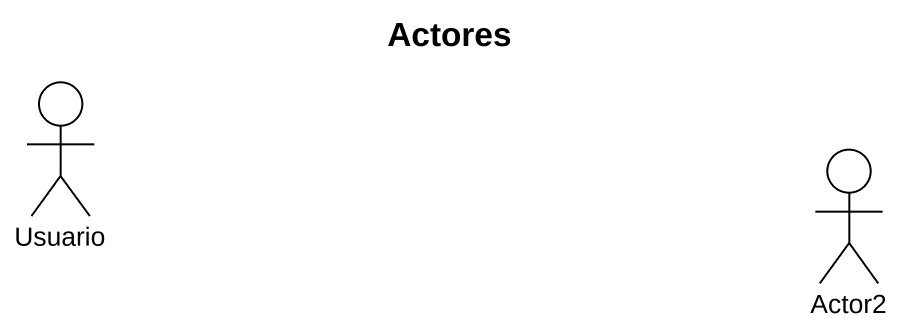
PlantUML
@startuml
title Actores
actor Usuario
actor Actor2
@enduml
